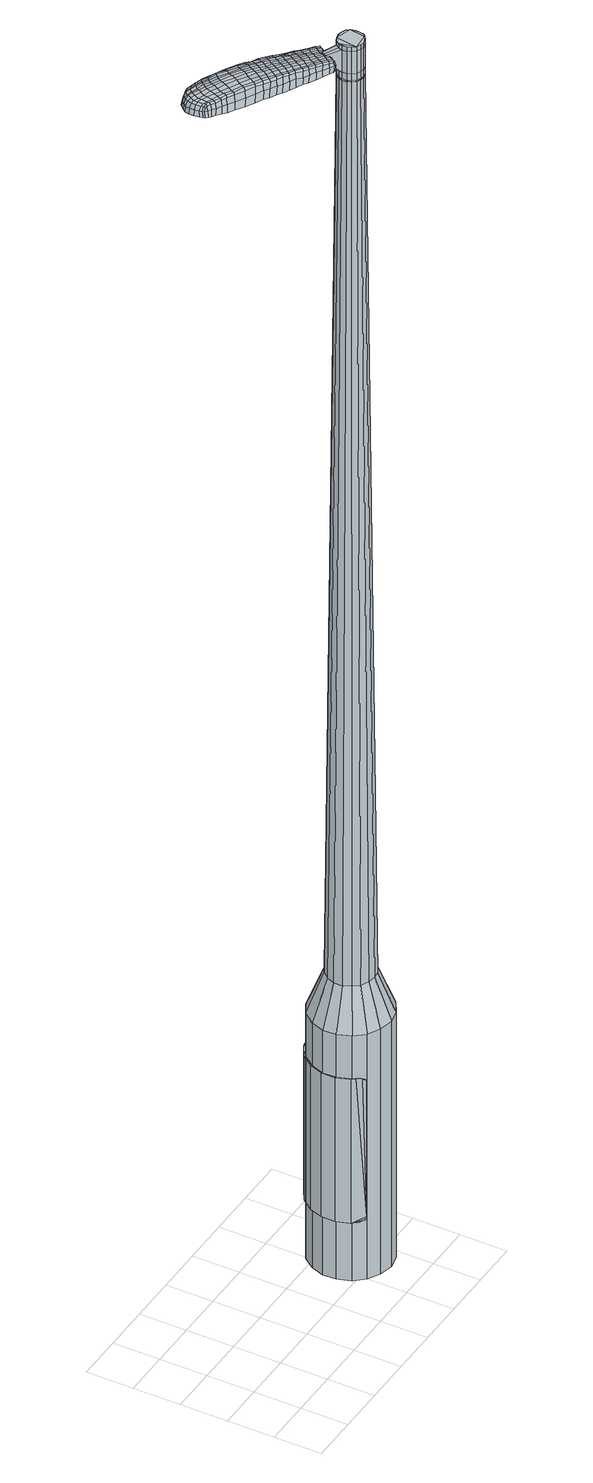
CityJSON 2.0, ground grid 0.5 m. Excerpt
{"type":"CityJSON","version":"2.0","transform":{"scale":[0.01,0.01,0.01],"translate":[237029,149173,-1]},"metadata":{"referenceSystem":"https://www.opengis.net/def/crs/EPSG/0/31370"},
"CityObjects":{
"object1":{"type":"GenericCityObject","attributes":{"cluster":249,"mean_distance_to_centroid":0.138,"new_centroid_x":237031.29,"new_centroid_y":149173.75,"mean_distance_to_camera":8.84,"H1":11.5,"H2":11.1,"Z_final":110.34,"cluster2":-1,"proj_x":237033.54,"proj_y":149169.71,"id_line":38694,"bearing_l":60.96,"distance":4.62,"orientation":"left","G_obj":150.96},"geometry":[{"type":"MultiSurface","lod":"2","boundaries":[[[0,1,2,3]],[[1,4,5,2]],[[4,6,7,5]],[[6,8,9,7]],[[8,10,11,9]],[[10,12,13,11]],[[12,14,15,13]],[[14,16,17,15]],[[16,18,19,17]],[[18,20,21,19]],[[20,22,23,21]],[[22,24,25,23]],[[24,26,27,25]],[[26,28,29,27]],[[28,30,31,29]],[[30,32,33,31]],[[32,34,35,33]],[[34,0,3,35]],[[36,37,38,39]],[[38,40,41,42]],[[41,43,42]],[[42,44,45,46]],[[45,47,46]],[[46,48,49,50]],[[49,51,50]],[[42,46,50,38]],[[50,52,39,38]],[[53,36,39]],[[2,5,7,35]],[[7,9,11,15]],[[11,13,15]],[[15,17,19,23]],[[19,21,23]],[[23,25,27,31]],[[27,29,31]],[[15,23,31,7]],[[31,33,35,7]],[[3,2,35]],[[1,0,54,55]],[[0,34,56,54]],[[34,32,57,56]],[[32,30,58,57]],[[30,28,59,58]],[[28,26,60,59]],[[26,24,61,60]],[[24,22,62,61]],[[22,20,63,62]],[[20,18,64,63]],[[18,16,65,64]],[[16,14,66,65]],[[14,12,67,66]],[[12,10,68,67]],[[10,8,69,68]],[[8,6,70,69]],[[6,4,71,70]],[[4,1,55,71]],[[55,54,72,73]],[[54,56,74,72]],[[56,57,75,74]],[[57,58,76,75]],[[58,59,77,76]],[[59,60,78,77]],[[60,61,79,78]],[[61,62,80,79]],[[62,63,81,80]],[[63,64,82,81]],[[64,65,83,82]],[[65,66,84,83]],[[66,67,85,84]],[[67,68,86,85]],[[68,69,87,86]],[[69,70,88,87]],[[70,71,89,88]],[[71,55,73,89]],[[90,91,92,93]],[[74,94,91,90]],[[95,96,94,74]],[[76,97,96,95]],[[98,99,97,76]],[[100,101,99,98]],[[102,103,101,100]],[[104,105,103,102]],[[81,106,105,104]],[[107,108,106,81]],[[83,109,108,107]],[[84,110,109,83]],[[111,112,110,84]],[[113,114,112,111]],[[115,116,114,113]],[[88,117,116,115]],[[118,119,117,88]],[[93,92,119,118]],[[120,121,122,123]],[[124,120,123,125]],[[126,124,125,127]],[[128,126,127,129]],[[130,128,129,131]],[[132,130,131,133]],[[134,132,133,135]],[[136,134,135,137]],[[138,136,137,139]],[[140,138,139,141]],[[142,140,141,143]],[[144,142,143,145]],[[146,144,145,147]],[[148,146,147,149]],[[150,148,149,151]],[[152,150,151,153]],[[73,72,90,93]],[[72,74,90]],[[75,95,74]],[[75,76,95]],[[77,98,76]],[[77,78,100,98]],[[78,79,102,100]],[[79,80,104,102]],[[80,81,104]],[[82,107,81]],[[82,83,107]],[[85,111,84]],[[85,86,113,111]],[[86,87,115,113]],[[87,88,115]],[[89,118,88]],[[89,73,93,118]],[[154,155,92,91]],[[155,156,119,92]],[[156,117,119]],[[157,116,117]],[[157,158,114,116]],[[158,159,112,114]],[[159,110,112]],[[160,108,109]],[[160,106,108]],[[161,105,106]],[[161,162,103,105]],[[162,163,101,103]],[[163,164,99,101]],[[164,97,99]],[[165,96,97]],[[165,94,96]],[[154,91,94]],[[39,52,152,166]],[[155,154,167,153]],[[53,39,166,121]],[[154,94,122,167]],[[36,53,121,120]],[[94,165,123,122]],[[37,36,120,124]],[[165,97,125,123]],[[38,37,124,126]],[[97,164,127,125]],[[40,38,126,128]],[[164,163,129,127]],[[41,40,128,130]],[[163,162,131,129]],[[43,41,130,132]],[[162,161,133,131]],[[42,43,132,134]],[[161,106,135,133]],[[44,42,134,136]],[[106,160,137,135]],[[45,44,136,138]],[[160,109,139,137]],[[47,45,138,140]],[[109,110,141,139]],[[46,47,140,142]],[[110,159,143,141]],[[48,46,142,144]],[[159,158,145,143]],[[49,48,144,146]],[[158,157,147,145]],[[51,49,146,148]],[[157,117,149,147]],[[50,51,148,150]],[[117,156,151,149]],[[52,50,150,152]],[[156,155,153,151]],[[152,153,168,169]],[[153,167,170,168]],[[167,122,171,170]],[[122,121,172,171]],[[121,166,173,172]],[[166,152,169,173]],[[174,175,176,177]],[[178,174,177,179]],[[174,178,180,181]],[[175,174,181,182]],[[183,184,185,186]],[[187,183,186,188]],[[183,187,189,190]],[[184,183,190,191]],[[192,193,194,195]],[[196,192,195,197]],[[192,196,198,199]],[[193,192,199,200]],[[201,202,203,204]],[[205,201,204,206]],[[201,205,207,208]],[[202,201,208,209]],[[210,211,212,213]],[[214,210,213,215]],[[210,214,216,217]],[[211,210,217,218]],[[219,220,221,222]],[[223,219,222,224]],[[219,223,225,226]],[[220,219,226,227]],[[228,229,230,231]],[[220,228,231,221]],[[228,220,227,232]],[[229,228,232,233]],[[234,235,236,237]],[[229,234,237,230]],[[234,229,233,238]],[[235,234,238,239]],[[240,178,179,241]],[[235,240,241,236]],[[240,235,239,242]],[[178,240,242,180]],[[243,244,245,246]],[[247,243,246,248]],[[243,247,249,250]],[[244,243,250,251]],[[252,253,254,255]],[[244,252,255,245]],[[252,244,251,256]],[[253,252,256,257]],[[258,259,260,261]],[[253,258,261,254]],[[258,253,257,262]],[[259,258,262,263]],[[264,265,266,267]],[[259,264,267,260]],[[264,259,263,268]],[[265,264,268,269]],[[270,175,182,271]],[[265,270,271,266]],[[270,265,269,272]],[[175,270,272,176]],[[273,274,275,276]],[[277,273,276,278]],[[273,277,279,280]],[[274,273,280,281]],[[282,283,284,285]],[[274,282,285,275]],[[282,274,281,286]],[[283,282,286,287]],[[288,289,290,291]],[[283,288,291,284]],[[288,283,287,292]],[[289,288,292,293]],[[294,187,188,295]],[[289,294,295,290]],[[294,289,293,296]],[[187,294,296,189]],[[297,298,299,300]],[[301,297,300,302]],[[297,301,303,304]],[[298,297,304,305]],[[306,307,308,309]],[[298,306,309,299]],[[306,298,305,310]],[[307,306,310,311]],[[312,313,314,315]],[[307,312,315,308]],[[312,307,311,316]],[[313,312,316,317]],[[318,319,320,321]],[[313,318,321,314]],[[318,313,317,322]],[[319,318,322,323]],[[324,184,191,325]],[[319,324,325,320]],[[324,319,323,326]],[[184,324,326,185]],[[327,213,212,328]],[[329,327,328,330]],[[327,329,331,332]],[[213,327,332,215]],[[333,329,330,334]],[[335,333,334,336]],[[333,335,337,338]],[[329,333,338,331]],[[339,335,336,340]],[[341,339,340,342]],[[339,341,343,344]],[[335,339,344,337]],[[345,341,342,346]],[[347,345,346,348]],[[345,347,349,350]],[[341,345,350,343]],[[351,347,348,352]],[[202,351,352,203]],[[351,202,209,353]],[[347,351,353,349]],[[354,355,200,199]],[[356,354,199,198]],[[354,356,357,358]],[[355,354,358,359]],[[360,361,359,358]],[[362,360,358,357]],[[360,362,363,364]],[[361,360,364,365]],[[366,367,365,364]],[[368,366,364,363]],[[366,368,369,370]],[[367,366,370,371]],[[372,373,371,370]],[[374,372,370,369]],[[372,374,207,205]],[[373,372,205,206]],[[375,376,377,378]],[[277,375,378,279]],[[375,277,278,379]],[[376,375,379,380]],[[381,196,197,382]],[[376,381,382,377]],[[381,376,380,383]],[[196,381,383,198]],[[384,385,386,387]],[[223,384,387,225]],[[384,223,224,388]],[[385,384,388,389]],[[390,391,392,393]],[[385,390,393,386]],[[390,385,389,394]],[[391,390,394,395]],[[396,193,200,397]],[[391,396,397,392]],[[396,391,395,398]],[[193,396,398,194]],[[399,400,401,402]],[[181,399,402,182]],[[399,181,180,403]],[[400,399,403,404]],[[405,406,407,408]],[[400,405,408,401]],[[405,400,404,409]],[[406,405,409,410]],[[411,204,203,412]],[[406,411,412,407]],[[411,406,410,413]],[[204,411,413,206]],[[414,415,416,417]],[[186,414,417,188]],[[414,186,185,418]],[[415,414,418,419]],[[420,208,207,421]],[[415,420,421,416]],[[420,415,419,422]],[[208,420,422,209]],[[423,424,425,426]],[[301,423,426,303]],[[423,301,302,427]],[[424,423,427,428]],[[429,214,215,430]],[[424,429,430,425]],[[429,424,428,431]],[[214,429,431,216]],[[432,433,434,435]],[[247,432,435,249]],[[432,247,248,436]],[[433,432,436,437]],[[438,439,440,441]],[[433,438,441,434]],[[438,433,437,442]],[[439,438,442,443]],[[444,211,218,445]],[[439,444,445,440]],[[444,439,443,446]],[[211,444,446,212]],[[447,448,437,436]],[[246,447,436,248]],[[447,246,245,449]],[[448,447,449,450]],[[451,452,443,442]],[[448,451,442,437]],[[451,448,450,453]],[[452,451,453,454]],[[455,328,212,446]],[[452,455,446,443]],[[455,452,454,456]],[[328,455,456,330]],[[457,458,459,460]],[[304,457,460,305]],[[457,304,303,426]],[[458,457,426,425]],[[461,332,331,462]],[[458,461,462,459]],[[461,458,425,430]],[[332,461,430,215]],[[463,464,450,449]],[[255,463,449,245]],[[463,255,254,465]],[[464,463,465,466]],[[467,468,454,453]],[[464,467,453,450]],[[467,464,466,469]],[[468,467,469,470]],[[471,334,330,456]],[[468,471,456,454]],[[471,468,470,472]],[[334,471,472,336]],[[473,474,475,476]],[[310,473,476,311]],[[473,310,305,460]],[[474,473,460,459]],[[477,338,337,478]],[[474,477,478,475]],[[477,474,459,462]],[[338,477,462,331]],[[479,480,466,465]],[[261,479,465,254]],[[479,261,260,481]],[[480,479,481,482]],[[483,484,470,469]],[[480,483,469,466]],[[483,480,482,485]],[[484,483,485,486]],[[487,340,336,472]],[[484,487,472,470]],[[487,484,486,488]],[[340,487,488,342]],[[489,490,491,492]],[[316,489,492,317]],[[489,316,311,476]],[[490,489,476,475]],[[493,344,343,494]],[[490,493,494,491]],[[493,490,475,478]],[[344,493,478,337]],[[495,496,482,481]],[[267,495,481,260]],[[495,267,266,497]],[[496,495,497,498]],[[499,500,486,485]],[[496,499,485,482]],[[499,496,498,501]],[[500,499,501,502]],[[503,346,342,488]],[[500,503,488,486]],[[503,500,502,504]],[[346,503,504,348]],[[505,506,507,508]],[[322,505,508,323]],[[505,322,317,492]],[[506,505,492,491]],[[509,350,349,510]],[[506,509,510,507]],[[509,506,491,494]],[[350,509,494,343]],[[511,512,498,497]],[[271,511,497,266]],[[511,271,182,402]],[[512,511,402,401]],[[513,514,502,501]],[[512,513,501,498]],[[513,512,401,408]],[[514,513,408,407]],[[515,352,348,504]],[[514,515,504,502]],[[515,514,407,412]],[[352,515,412,203]],[[516,517,419,418]],[[326,516,418,185]],[[516,326,323,508]],[[517,516,508,507]],[[518,353,209,422]],[[517,518,422,419]],[[518,517,507,510]],[[353,518,510,349]],[[519,520,380,379]],[[276,519,379,278]],[[519,276,275,521]],[[520,519,521,522]],[[523,356,198,383]],[[520,523,383,380]],[[523,520,522,524]],[[356,523,524,357]],[[525,526,527,528]],[[226,525,528,227]],[[525,226,225,387]],[[526,525,387,386]],[[529,530,531,532]],[[526,529,532,527]],[[529,526,386,393]],[[530,529,393,392]],[[533,355,359,534]],[[530,533,534,531]],[[533,530,392,397]],[[355,533,397,200]],[[535,536,522,521]],[[285,535,521,275]],[[535,285,284,537]],[[536,535,537,538]],[[539,362,357,524]],[[536,539,524,522]],[[539,536,538,540]],[[362,539,540,363]],[[541,542,543,544]],[[232,541,544,233]],[[541,232,227,528]],[[542,541,528,527]],[[545,546,547,548]],[[542,545,548,543]],[[545,542,527,532]],[[546,545,532,531]],[[549,361,365,550]],[[546,549,550,547]],[[549,546,531,534]],[[361,549,534,359]],[[551,552,538,537]],[[291,551,537,284]],[[551,291,290,553]],[[552,551,553,554]],[[555,368,363,540]],[[552,555,540,538]],[[555,552,554,556]],[[368,555,556,369]],[[557,558,559,560]],[[238,557,560,239]],[[557,238,233,544]],[[558,557,544,543]],[[561,562,563,564]],[[558,561,564,559]],[[561,558,543,548]],[[562,561,548,547]],[[565,367,371,566]],[[562,565,566,563]],[[565,562,547,550]],[[367,565,550,365]],[[567,568,554,553]],[[295,567,553,290]],[[567,295,188,417]],[[568,567,417,416]],[[569,374,369,556]],[[568,569,556,554]],[[569,568,416,421]],[[374,569,421,207]],[[570,571,404,403]],[[242,570,403,180]],[[570,242,239,560]],[[571,570,560,559]],[[572,573,410,409]],[[571,572,409,404]],[[572,571,559,564]],[[573,572,564,563]],[[574,373,206,413]],[[573,574,413,410]],[[574,573,563,566]],[[373,574,566,371]],[[575,576,577,578]],[[578,577,579,580]],[[581,579,577,582]],[[582,577,576,583]],[[584,585,586,587]],[[587,586,588,589]],[[590,588,586,591]],[[591,586,585,592]],[[593,594,595,596]],[[596,595,597,598]],[[599,597,595,600]],[[600,595,594,601]],[[602,603,604,605]],[[605,604,606,607]],[[608,606,604,609]],[[609,604,603,610]],[[611,612,613,614]],[[614,613,615,616]],[[617,615,613,618]],[[618,613,612,619]],[[620,621,622,623]],[[623,622,624,625]],[[626,624,622,627]],[[627,622,621,628]],[[629,630,631,632]],[[632,631,621,620]],[[628,621,631,633]],[[633,631,630,634]],[[635,636,637,638]],[[638,637,630,629]],[[634,630,637,639]],[[639,637,636,640]],[[580,579,641,642]],[[642,641,636,635]],[[640,636,641,643]],[[643,641,579,581]],[[644,645,646,647]],[[647,646,648,649]],[[650,648,646,651]],[[651,646,645,652]],[[653,654,655,656]],[[656,655,645,644]],[[652,645,655,657]],[[657,655,654,658]],[[659,660,661,662]],[[662,661,654,653]],[[658,654,661,663]],[[663,661,660,664]],[[665,666,667,668]],[[668,667,660,659]],[[664,660,667,669]],[[669,667,666,670]],[[583,576,671,672]],[[672,671,666,665]],[[670,666,671,673]],[[673,671,576,575]],[[674,675,676,677]],[[677,676,678,679]],[[680,678,676,681]],[[681,676,675,682]],[[683,684,685,686]],[[686,685,675,674]],[[682,675,685,687]],[[687,685,684,688]],[[689,690,691,692]],[[692,691,684,683]],[[688,684,691,693]],[[693,691,690,694]],[[589,588,695,696]],[[696,695,690,689]],[[694,690,695,697]],[[697,695,588,590]],[[698,699,700,701]],[[701,700,702,703]],[[704,702,700,705]],[[705,700,699,706]],[[707,708,709,710]],[[710,709,699,698]],[[706,699,709,711]],[[711,709,708,712]],[[713,714,715,716]],[[716,715,708,707]],[[712,708,715,717]],[[717,715,714,718]],[[719,720,721,722]],[[722,721,714,713]],[[718,714,721,723]],[[723,721,720,724]],[[592,585,725,726]],[[726,725,720,719]],[[724,720,725,727]],[[727,725,585,584]],[[611,614,728,729]],[[729,728,730,731]],[[732,730,728,733]],[[733,728,614,616]],[[731,730,734,735]],[[735,734,736,737]],[[738,736,734,739]],[[739,734,730,732]],[[737,736,740,741]],[[741,740,742,743]],[[744,742,740,745]],[[745,740,736,738]],[[743,742,746,747]],[[747,746,748,749]],[[750,748,746,751]],[[751,746,742,744]],[[749,748,752,753]],[[753,752,603,602]],[[610,603,752,754]],[[754,752,748,750]],[[601,755,756,600]],[[600,756,757,599]],[[758,757,756,759]],[[759,756,755,760]],[[760,761,762,759]],[[759,762,763,758]],[[764,763,762,765]],[[765,762,761,766]],[[766,767,768,765]],[[765,768,769,764]],[[770,769,768,771]],[[771,768,767,772]],[[772,773,774,771]],[[771,774,775,770]],[[608,775,774,606]],[[606,774,773,607]],[[776,777,778,779]],[[779,778,678,680]],[[679,678,778,780]],[[780,778,777,781]],[[598,597,782,783]],[[783,782,777,776]],[[781,777,782,784]],[[784,782,597,599]],[[785,786,787,788]],[[788,787,624,626]],[[625,624,787,789]],[[789,787,786,790]],[[791,792,793,794]],[[794,793,786,785]],[[790,786,793,795]],[[795,793,792,796]],[[601,594,797,798]],[[798,797,792,791]],[[796,792,797,799]],[[799,797,594,593]],[[800,801,802,803]],[[803,802,582,583]],[[581,582,802,804]],[[804,802,801,805]],[[806,807,808,809]],[[809,808,801,800]],[[805,801,808,810]],[[810,808,807,811]],[[602,605,812,813]],[[813,812,807,806]],[[811,807,812,814]],[[814,812,605,607]],[[815,816,817,818]],[[818,817,587,589]],[[584,587,817,819]],[[819,817,816,820]],[[608,609,821,822]],[[822,821,816,815]],[[820,816,821,823]],[[823,821,609,610]],[[824,825,702,826]],[[826,702,704]],[[703,702,825,827]],[[616,615,828,829]],[[829,828,825,824]],[[827,825,828,830]],[[830,828,615,617]],[[831,832,833,834]],[[834,833,648,650]],[[649,648,833,835]],[[835,833,832,836]],[[837,838,839,840]],[[840,839,832,831]],[[836,832,839,841]],[[841,839,838,842]],[[619,612,843,844]],[[844,843,838,837]],[[842,838,843,845]],[[845,843,612,611]],[[836,846,847,835]],[[835,847,647,649]],[[644,647,847,848]],[[848,847,846,849]],[[842,850,851,841]],[[841,851,846,836]],[[849,846,851,852]],[[852,851,850,853]],[[611,729,854,845]],[[845,854,850,842]],[[853,850,854,855]],[[855,854,729,731]],[[856,857,858,859]],[[859,858,705,706]],[[704,705,858,826]],[[826,858,857,824]],[[732,733,860,861]],[[861,860,857,856]],[[824,857,860,829]],[[829,860,733,616]],[[849,862,863,848]],[[848,863,656,644]],[[653,656,863,864]],[[864,863,862,865]],[[853,866,867,852]],[[852,867,862,849]],[[865,862,867,868]],[[868,867,866,869]],[[731,735,870,855]],[[855,870,866,853]],[[869,866,870,871]],[[871,870,735,737]],[[872,873,874,875]],[[875,874,711,712]],[[706,711,874,859]],[[859,874,873,856]],[[738,739,876,877]],[[877,876,873,872]],[[856,873,876,861]],[[861,876,739,732]],[[865,878,864]],[[864,878,662,653]],[[659,662,878,879]],[[879,878,880]],[[869,881,882,868]],[[868,882,878,865]],[[880,878,882,883]],[[883,882,881,884]],[[737,741,885,871]],[[871,885,881,869]],[[884,881,885,886]],[[886,885,741,743]],[[887,888,889,890]],[[890,889,717,718]],[[712,717,889,875]],[[875,889,888,872]],[[744,745,891,892]],[[892,891,888,887]],[[872,888,891,877]],[[877,891,745,738]],[[880,893,894,879]],[[879,894,668,659]],[[665,668,894,895]],[[895,894,893,896]],[[884,897,898,883]],[[883,898,893,880]],[[896,893,898,899]],[[899,898,897,900]],[[743,747,901,886]],[[886,901,897,884]],[[900,897,901,902]],[[902,901,747,749]],[[903,904,905,906]],[[906,905,723,724]],[[718,723,905,890]],[[890,905,904,887]],[[750,751,907,908]],[[908,907,904,903]],[[887,904,907,892]],[[892,907,751,744]],[[896,909,910,895]],[[895,910,672,665]],[[583,672,910,803]],[[803,910,909,800]],[[900,911,912,899]],[[899,912,909,896]],[[800,909,912,809]],[[809,912,911,806]],[[749,753,913,902]],[[902,913,911,900]],[[806,911,913,813]],[[813,913,753,602]],[[820,914,915,819]],[[819,915,727,584]],[[724,727,915,906]],[[906,915,914,903]],[[610,754,916,823]],[[823,916,914,820]],[[903,914,916,908]],[[908,916,754,750]],[[781,917,918,780]],[[780,918,677,679]],[[674,677,918,919]],[[919,918,917,920]],[[599,757,921,784]],[[784,921,917,781]],[[920,917,921,922]],[[922,921,757,758]],[[923,924,925,926]],[[926,925,627,628]],[[626,627,925,788]],[[788,925,924,785]],[[927,928,929,930]],[[930,929,924,923]],[[785,924,929,794]],[[794,929,928,791]],[[760,755,931,932]],[[932,931,928,927]],[[791,928,931,798]],[[798,931,755,601]],[[920,933,934,919]],[[919,934,686,674]],[[683,686,934,935]],[[935,934,933,936]],[[758,763,937,922]],[[922,937,933,920]],[[936,933,937,938]],[[938,937,763,764]],[[939,940,941,942]],[[942,941,633,634]],[[628,633,941,926]],[[926,941,940,923]],[[943,944,945,946]],[[946,945,940,939]],[[923,940,945,930]],[[930,945,944,927]],[[766,761,947,948]],[[948,947,944,943]],[[927,944,947,932]],[[932,947,761,760]],[[936,949,950,935]],[[935,950,692,683]],[[689,692,950,951]],[[951,950,949,952]],[[764,769,953,938]],[[938,953,949,936]],[[952,949,953,954]],[[954,953,769,770]],[[955,956,957,958]],[[958,957,639,640]],[[634,639,957,942]],[[942,957,956,939]],[[959,960,961,962]],[[962,961,956,955]],[[939,956,961,946]],[[946,961,960,943]],[[772,767,963,964]],[[964,963,960,959]],[[943,960,963,948]],[[948,963,767,766]],[[952,965,966,951]],[[951,966,696,689]],[[589,696,966,818]],[[818,966,965,815]],[[770,775,967,954]],[[954,967,965,952]],[[815,965,967,822]],[[822,967,775,608]],[[805,968,969,804]],[[804,969,643,581]],[[640,643,969,958]],[[958,969,968,955]],[[811,970,971,810]],[[810,971,968,805]],[[955,968,971,962]],[[962,971,970,959]],[[607,773,972,814]],[[814,972,970,811]],[[959,970,972,964]],[[964,972,773,772]],[[575,578,177,176]],[[578,580,179,177]],[[590,591,190,189]],[[591,592,191,190]],[[593,596,195,194]],[[596,598,197,195]],[[617,618,217,216]],[[618,619,218,217]],[[620,623,222,221]],[[623,625,224,222]],[[629,632,231,230]],[[632,620,221,231]],[[635,638,237,236]],[[638,629,230,237]],[[580,642,241,179]],[[642,635,236,241]],[[650,651,250,249]],[[651,652,251,250]],[[652,657,256,251]],[[657,658,257,256]],[[658,663,262,257]],[[663,664,263,262]],[[664,669,268,263]],[[669,670,269,268]],[[670,673,272,269]],[[673,575,176,272]],[[680,681,280,279]],[[681,682,281,280]],[[682,687,286,281]],[[687,688,287,286]],[[688,693,292,287]],[[693,694,293,292]],[[694,697,296,293]],[[697,590,189,296]],[[698,701,300,299]],[[701,703,302,300]],[[707,710,309,308]],[[710,698,299,309]],[[713,716,315,314]],[[716,707,308,315]],[[719,722,321,320]],[[722,713,314,321]],[[592,726,325,191]],[[726,719,320,325]],[[776,779,378,377]],[[779,680,279,378]],[[598,783,382,197]],[[783,776,377,382]],[[625,789,388,224]],[[789,790,389,388]],[[790,795,394,389]],[[795,796,395,394]],[[796,799,398,395]],[[799,593,194,398]],[[703,427,302]],[[703,827,428,427]],[[827,830,431,428]],[[830,617,216,431]],[[831,834,435,434]],[[834,650,249,435]],[[837,840,441,440]],[[840,831,434,441]],[[619,844,445,218]],[[844,837,440,445]],[[973,974,975,976]],[[977,978,976,975]],[[979,980,981,982]],[[983,984,985,986]],[[974,987,988,975]],[[989,977,975,988]],[[990,979,982,991]],[[992,993,984,983]],[[987,994,995,988]],[[995,996,989,988]],[[997,990,991,998]],[[999,993,992,1000]],[[994,1001,1002,995]],[[1002,1003,996,995]],[[1004,997,998,1005]],[[1006,999,1000,1007]],[[1008,1009,1010,1011]],[[1012,1013,1009,1008]],[[1012,1014,1015,1013]],[[1014,1016,1017,1015]],[[1018,1019,1020,1021]],[[1022,1023,1019,1018]],[[1024,1025,1023,1022]],[[1026,1027,1025,1024]],[[1021,1010,1009,1018]],[[1018,1009,1013,1022]],[[1013,1015,1024,1022]],[[1015,1017,1026,1024]],[[982,981,978,977]],[[991,982,977,989]],[[996,998,991,989]],[[1003,1005,998,996]],[[983,986,980,979]],[[992,983,979,990]],[[1000,992,990,997]],[[1007,1000,997,1004]],[[984,1008,1011,985]],[[993,1012,1008,984]],[[1014,1012,993,999]],[[1016,1014,999,1006]],[[1028,1029,1030,1031]],[[1030,1032,1033,1034]],[[1030,1034,1035,1036]],[[1030,1036,1031]],[[1037,1028,1031,1038]],[[1039,1038,1031,1040]],[[1041,1040,1031]],[[1042,1030,1029,1043]],[[1044,1042,1043,1045]],[[1046,1044,1045,1047]],[[1048,1046,1047,1049]],[[1050,1048,1049,1051]],[[1051,1052,1053,1054]],[[1051,1054,1055,1056]],[[1051,1056,1057,1058]],[[1057,1059,1060,1061]],[[1057,1061,1062,1063]],[[1057,1063,1058]],[[1051,1058,1050]],[[1064,1065,1029,1028]],[[1066,1067,1032,1030]],[[1068,1069,1041,1031]],[[1065,1070,1043,1029]],[[1071,1066,1030,1042]],[[1070,1072,1045,1043]],[[1073,1071,1042,1044]],[[1072,1074,1047,1045]],[[1075,1073,1044,1046]],[[1074,1076,1049,1047]],[[1077,1075,1046,1048]],[[1076,1078,1051,1049]],[[1079,1077,1048,1050]],[[1078,1080,1052,1051]],[[1081,1082,1059,1057]],[[1083,1079,1050,1058]],[[1053,1052,1080,1084]],[[1054,1053,1084,1085]],[[1055,1054,1085,1086]],[[1056,1055,1086,1087]],[[1057,1056,1087,1081]],[[1088,1064,1028,1037]],[[1089,1088,1037,1038]],[[1090,1089,1038,1039]],[[1091,1090,1039,1040]],[[1069,1091,1040,1041]],[[1033,1032,1067,1092]],[[1060,1059,1082,1093]],[[1034,1033,1092,1094]],[[1035,1034,1094,1095]],[[1036,1035,1095,1096]],[[1031,1036,1096,1068]],[[1061,1060,1093,1097]],[[1062,1061,1097,1098]],[[1063,1062,1098,1099]],[[1058,1063,1099,1083]]]}]}
},
"vertices":[
[190,95,384],[199,107,384],[199,107,96],[190,95,96],[212,114,384],[212,114,96],[226,117,384],[226,117,96],[241,115,384],[241,115,96],[254,108,384],[254,108,96],[263,96,384],[263,96,96],[269,83,384],[269,83,96],[269,68,384],[269,68,96],[264,54,384],[264,54,96],[255,43,384],[255,43,96],[242,35,384],[242,35,96],[228,32,384],[228,32,96],[213,35,384],[213,35,96],[200,42,384],[200,42,96],[191,53,384],[191,53,96],[186,67,384],[186,67,96],[185,81,384],[185,81,96],[214,72,1524],[216,68,1524],[219,64,1524],[215,81,1524],[223,62,1524],[227,61,1524],[236,65,1524],[232,62,1524],[239,68,1524],[240,73,1524],[239,82,1524],[240,77,1524],[236,85,1524],[232,87,1524],[222,87,1524],[227,88,1524],[218,85,1524],[214,77,1524],[205,87,429],[211,94,429],[202,79,429],[202,70,429],[206,62,429],[211,55,429],[219,51,429],[228,50,429],[236,51,429],[244,56,429],[249,62,429],[252,71,429],[252,79,429],[249,88,429],[243,94,429],[235,99,429],[227,100,429],[218,98,429],[215,81,1483],[218,85,1483],[214,77,1483],[214,72,1483],[216,68,1483],[219,64,1483],[223,62,1483],[227,61,1483],[232,62,1483],[236,65,1483],[239,68,1483],[240,73,1483],[240,77,1483],[239,82,1483],[236,85,1483],[232,87,1483],[227,88,1483],[222,87,1483],[216,81,1483],[216,81,1485],[219,84,1485],[219,84,1483],[214,77,1485],[215,72,1483],[215,72,1485],[216,68,1485],[219,65,1483],[219,65,1485],[223,63,1483],[223,63,1485],[227,62,1483],[227,62,1485],[232,63,1483],[232,63,1485],[236,65,1485],[238,68,1483],[238,68,1485],[240,73,1485],[240,77,1485],[238,81,1483],[238,81,1485],[235,85,1483],[235,85,1485],[231,87,1483],[231,87,1485],[227,88,1485],[223,87,1483],[223,87,1485],[214,72,1519],[214,77,1519],[214,77,1493],[214,72,1493],[216,68,1519],[216,68,1493],[219,64,1519],[219,64,1493],[223,62,1519],[223,62,1493],[227,61,1519],[227,61,1493],[232,62,1519],[232,62,1493],[236,65,1519],[236,65,1493],[239,68,1519],[239,68,1493],[240,73,1519],[240,73,1493],[240,77,1519],[240,77,1493],[239,82,1519],[239,82,1493],[236,85,1519],[236,85,1493],[232,87,1519],[232,87,1493],[227,88,1519],[227,88,1493],[222,87,1519],[222,87,1493],[218,85,1519],[218,85,1493],[215,81,1485],[218,85,1485],[222,87,1485],[232,87,1485],[236,85,1485],[239,82,1485],[239,68,1485],[232,62,1485],[227,61,1485],[223,62,1485],[219,64,1485],[214,72,1485],[215,81,1519],[215,81,1493],[201,93,1513],[201,93,1518],[199,90,1513],[198,87,1513],[198,87,1518],[199,90,1518],[144,143,1519],[150,140,1518],[149,142,1509],[143,145,1510],[136,148,1519],[136,150,1510],[136,146,1526],[144,142,1525],[150,138,1525],[125,110,1519],[131,107,1518],[133,107,1525],[126,111,1525],[117,114,1519],[119,115,1526],[115,113,1510],[123,109,1510],[129,106,1509],[69,161,1519],[71,164,1519],[70,164,1513],[68,161,1513],[68,157,1519],[67,157,1513],[70,156,1524],[71,160,1524],[72,163,1524],[134,125,1530],[140,121,1529],[142,124,1529],[136,128,1530],[126,129,1531],[128,132,1531],[124,126,1530],[132,122,1530],[139,118,1529],[205,86,1512],[206,88,1512],[205,89,1517],[204,86,1517],[203,83,1512],[202,84,1517],[202,83,1506],[204,86,1506],[205,89,1506],[91,171,1519],[94,170,1519],[94,171,1512],[91,173,1512],[89,172,1518],[89,173,1512],[89,171,1522],[91,170,1523],[94,168,1524],[99,168,1519],[104,165,1519],[104,167,1512],[99,170,1512],[99,166,1524],[104,164,1525],[109,163,1519],[116,159,1519],[116,161,1511],[109,165,1511],[109,161,1526],[116,158,1526],[126,154,1519],[126,156,1510],[126,152,1526],[206,104,1513],[200,108,1513],[200,107,1518],[206,103,1517],[211,101,1512],[210,100,1516],[211,102,1506],[206,105,1507],[200,109,1507],[193,112,1514],[187,116,1515],[187,115,1520],[194,111,1519],[193,114,1507],[187,118,1507],[181,120,1515],[175,124,1516],[175,122,1522],[181,118,1521],[181,122,1508],[174,126,1508],[168,128,1517],[162,132,1517],[162,130,1524],[168,126,1523],[168,130,1508],[162,134,1509],[156,136,1518],[156,134,1524],[156,138,1509],[73,140,1519],[76,138,1519],[77,139,1524],[74,141,1523],[71,142,1518],[72,142,1522],[70,141,1512],[72,139,1512],[74,137,1512],[80,135,1519],[85,132,1519],[86,133,1525],[81,136,1524],[78,135,1512],[83,131,1512],[90,129,1519],[97,125,1519],[98,126,1526],[91,130,1526],[88,128,1511],[95,124,1511],[107,119,1519],[108,120,1526],[105,119,1510],[191,77,1513],[185,81,1513],[183,80,1507],[190,77,1507],[197,75,1512],[195,75,1506],[196,76,1516],[192,78,1517],[186,81,1518],[178,84,1514],[171,87,1515],[169,87,1507],[176,83,1507],[179,85,1519],[172,88,1520],[164,90,1515],[158,94,1516],[156,93,1508],[163,90,1508],[166,91,1521],[159,95,1522],[151,97,1517],[144,100,1517],[142,99,1509],[149,96,1508],[152,98,1523],[146,101,1524],[138,103,1518],[136,103,1509],[139,104,1524],[199,89,1519],[200,91,1519],[192,93,1520],[194,95,1520],[191,90,1520],[198,87,1519],[186,96,1522],[187,99,1522],[179,100,1523],[181,102,1523],[178,97,1523],[184,94,1521],[173,103,1524],[174,106,1524],[166,107,1525],[168,110,1525],[165,104,1525],[171,101,1524],[160,111,1526],[161,113,1526],[153,114,1527],[155,117,1527],[152,111,1527],[158,108,1526],[147,118,1528],[148,120,1528],[145,115,1528],[73,158,1527],[75,162,1527],[72,155,1526],[76,152,1527],[77,156,1528],[79,160,1528],[83,153,1529],[85,156,1529],[81,149,1528],[88,146,1530],[89,150,1530],[91,153,1530],[96,146,1531],[97,149,1531],[94,142,1530],[102,138,1531],[104,142,1531],[105,145,1531],[115,135,1531],[117,139,1531],[113,132,1531],[70,144,1518],[69,147,1519],[68,146,1513],[69,143,1513],[72,144,1523],[71,146,1523],[68,151,1519],[67,152,1513],[70,151,1524],[87,172,1518],[84,171,1518],[85,170,1523],[87,170,1523],[86,173,1513],[84,173,1513],[80,170,1519],[77,169,1519],[78,168,1524],[81,169,1523],[80,171,1513],[76,170,1513],[74,167,1519],[75,166,1524],[73,167,1513],[143,140,1528],[142,138,1528],[148,135,1528],[149,136,1527],[136,145,1528],[135,143,1529],[141,136,1529],[139,133,1530],[145,130,1529],[147,132,1528],[133,141,1529],[131,138,1530],[137,131,1530],[144,127,1529],[129,135,1531],[127,112,1528],[128,114,1529],[121,118,1529],[120,116,1528],[134,109,1527],[135,111,1528],[130,118,1529],[122,122,1530],[137,114,1528],[199,75,1512],[200,77,1512],[199,78,1517],[198,76,1517],[198,75,1506],[199,77,1506],[201,80,1512],[201,81,1517],[200,80,1506],[212,99,1512],[211,97,1512],[211,98,1506],[212,100,1506],[211,99,1517],[210,97,1517],[210,95,1512],[209,93,1512],[208,94,1506],[209,96,1506],[209,95,1517],[207,93,1517],[207,90,1512],[207,91,1506],[206,91,1517],[206,101,1519],[205,100,1519],[199,105,1520],[199,104,1520],[204,98,1519],[203,96,1519],[198,102,1520],[196,100,1520],[201,94,1519],[195,97,1520],[193,79,1519],[194,81,1519],[188,84,1520],[187,82,1520],[196,84,1519],[189,87,1520],[193,109,1521],[192,108,1521],[187,113,1522],[186,112,1522],[191,106,1521],[190,103,1521],[185,110,1522],[183,107,1523],[189,101,1522],[182,105,1523],[180,86,1521],[181,88,1521],[174,91,1522],[173,89,1522],[183,90,1521],[176,94,1522],[180,117,1523],[180,116,1523],[174,121,1524],[173,119,1524],[178,113,1523],[177,111,1524],[172,117,1525],[171,115,1525],[176,108,1524],[169,112,1525],[167,92,1523],[168,94,1523],[161,98,1524],[160,96,1524],[169,97,1524],[163,101,1525],[168,125,1525],[167,123,1525],[162,129,1526],[161,127,1526],[166,121,1526],[164,118,1526],[159,125,1527],[158,122,1527],[163,116,1526],[156,120,1527],[153,99,1525],[154,101,1525],[148,104,1526],[147,102,1526],[156,104,1526],[150,108,1527],[156,133,1527],[155,131,1527],[153,129,1527],[152,126,1528],[150,123,1528],[140,105,1527],[141,107,1527],[143,111,1528],[74,143,1525],[73,145,1525],[77,141,1526],[76,143,1526],[72,150,1526],[76,148,1527],[89,169,1525],[87,169,1525],[90,167,1526],[93,168,1525],[84,168,1525],[80,167,1526],[84,165,1527],[87,166,1526],[77,164,1526],[81,162,1527],[81,138,1526],[81,140,1527],[86,134,1527],[86,137,1528],[81,145,1528],[87,141,1529],[97,166,1526],[95,165,1527],[101,162,1528],[103,163,1527],[92,164,1527],[90,162,1528],[96,159,1529],[98,161,1528],[87,159,1528],[93,156,1530],[92,131,1528],[92,134,1529],[99,127,1528],[99,129,1529],[93,138,1529],[100,133,1530],[108,160,1528],[107,159,1528],[114,155,1529],[115,156,1528],[104,157,1529],[102,155,1530],[110,151,1530],[112,153,1530],[99,152,1530],[107,148,1531],[109,122,1529],[110,124,1529],[111,128,1530],[126,151,1528],[124,149,1529],[122,147,1530],[120,144,1530],[118,142,1531],[148,140,1509],[149,138,1518],[143,142,1518],[142,144,1509],[135,146,1519],[135,148,1510],[135,144,1525],[143,140,1525],[149,136,1525],[134,109,1525],[132,108,1518],[126,112,1518],[127,112,1525],[118,116,1519],[120,116,1525],[116,115,1510],[124,111,1509],[130,108,1509],[72,163,1513],[73,163,1519],[71,160,1519],[70,160,1513],[70,156,1519],[70,157,1513],[72,156,1524],[73,159,1524],[74,162,1524],[142,124,1528],[140,122,1528],[134,125,1529],[135,128,1529],[126,129,1529],[127,132,1529],[124,126,1529],[132,122,1529],[138,119,1528],[203,90,1516],[204,89,1512],[203,87,1512],[202,87,1516],[201,84,1512],[201,85,1516],[200,85,1506],[202,87,1506],[203,90,1506],[94,169,1512],[94,168,1519],[91,169,1518],[91,171,1512],[89,170,1518],[89,171,1512],[89,169,1522],[91,168,1523],[94,167,1523],[103,165,1512],[103,164,1519],[98,166,1519],[98,168,1512],[98,165,1524],[103,162,1525],[115,159,1511],[115,157,1519],[108,161,1519],[108,163,1511],[108,160,1525],[115,156,1526],[125,152,1519],[125,154,1510],[125,150,1526],[199,105,1518],[199,106,1513],[205,102,1513],[205,101,1517],[209,99,1512],[208,99,1515],[209,101,1506],[205,104,1506],[198,108,1507],[186,113,1520],[186,114,1514],[192,110,1514],[192,109,1519],[192,112,1507],[186,116,1507],[173,121,1522],[173,122,1516],[180,118,1515],[180,117,1521],[179,120,1508],[173,124,1508],[161,129,1523],[161,130,1517],[167,126,1516],[167,125,1522],[167,128,1508],[161,132,1508],[155,134,1517],[155,132,1524],[154,136,1509],[78,141,1523],[77,140,1519],[75,142,1518],[76,142,1523],[73,143,1518],[74,143,1522],[72,142,1512],[73,141,1512],[76,139,1512],[87,135,1525],[86,134,1519],[81,137,1519],[82,138,1524],[80,136,1512],[84,133,1512],[99,127,1526],[98,127,1519],[91,131,1519],[92,131,1525],[89,130,1511],[96,126,1511],[108,121,1519],[109,122,1526],[106,120,1510],[184,82,1507],[185,83,1513],[192,79,1513],[191,79,1506],[197,77,1512],[196,77,1506],[196,78,1515],[193,80,1517],[186,83,1518],[170,88,1507],[172,89,1514],[179,86,1514],[177,85,1507],[180,87,1519],[173,90,1520],[157,95,1508],[158,96,1516],[165,92,1515],[163,92,1508],[166,93,1521],[160,96,1522],[143,101,1508],[145,102,1517],[152,99,1516],[150,98,1508],[153,100,1522],[147,103,1523],[139,105,1517],[137,104,1509],[140,106,1524],[198,90,1518],[199,92,1518],[192,93,1519],[193,95,1519],[191,90,1519],[197,87,1518],[185,97,1520],[187,99,1520],[179,100,1521],[180,103,1521],[177,98,1521],[184,94,1520],[172,104,1523],[174,106,1523],[166,107,1524],[167,110,1524],[164,105,1524],[171,101,1523],[159,111,1525],[161,113,1525],[153,115,1526],[154,117,1526],[151,112,1526],[158,108,1525],[147,118,1527],[148,121,1527],[145,115,1527],[76,161,1526],[75,158,1526],[74,155,1525],[77,152,1526],[78,156,1526],[80,159,1526],[85,156,1528],[83,153,1528],[82,149,1527],[88,146,1528],[90,149,1529],[91,152,1529],[98,149,1530],[96,146,1530],[94,143,1529],[102,138,1530],[104,142,1530],[105,145,1530],[116,138,1530],[115,136,1530],[113,132,1530],[70,147,1513],[71,147,1518],[72,144,1518],[71,144,1512],[74,144,1523],[73,147,1523],[71,151,1519],[70,151,1513],[72,151,1523],[85,168,1523],[84,169,1518],[87,170,1518],[88,168,1523],[87,171,1512],[84,171,1512],[79,166,1523],[78,167,1519],[81,169,1519],[82,168,1523],[81,169,1513],[77,168,1513],[75,165,1519],[76,164,1524],[74,166,1513],[148,134,1527],[142,138,1527],[142,139,1527],[148,135,1526],[135,143,1527],[134,142,1528],[145,130,1528],[139,133,1528],[140,136,1528],[146,132,1527],[133,140,1528],[131,138,1529],[137,131,1529],[143,127,1528],[129,135,1529],[121,119,1528],[128,115,1527],[128,113,1527],[120,117,1527],[134,110,1526],[135,111,1527],[130,118,1528],[122,122,1528],[137,115,1527],[197,79,1516],[198,78,1512],[197,78,1516],[197,78,1506],[199,81,1512],[199,82,1516],[198,81,1506],[209,99,1506],[209,98,1512],[210,99,1512],[209,100,1506],[209,99,1516],[208,98,1516],[206,95,1506],[207,94,1512],[208,96,1512],[208,97,1506],[207,96,1516],[206,94,1516],[205,92,1512],[205,92,1506],[204,92,1516],[204,100,1518],[205,101,1518],[198,105,1519],[198,104,1519],[202,96,1518],[203,98,1518],[197,102,1519],[196,100,1519],[201,94,1518],[194,97,1519],[187,85,1519],[193,81,1518],[193,80,1518],[187,84,1519],[195,84,1518],[189,87,1519],[192,108,1520],[192,109,1520],[186,112,1521],[185,112,1521],[189,104,1520],[191,106,1520],[184,110,1521],[183,107,1521],[188,101,1520],[182,105,1521],[174,91,1521],[181,88,1520],[180,87,1520],[173,90,1521],[182,91,1520],[176,94,1521],[179,116,1522],[173,120,1523],[173,119,1523],[176,111,1522],[178,113,1522],[171,117,1523],[170,115,1524],[175,109,1523],[169,112,1524],[161,98,1523],[167,95,1522],[167,94,1522],[160,97,1523],[169,98,1522],[162,101,1523],[166,123,1524],[167,124,1524],[161,128,1525],[160,127,1525],[164,118,1525],[165,121,1524],[159,125,1525],[157,122,1526],[162,116,1525],[156,120,1526],[148,105,1525],[154,101,1524],[154,100,1524],[147,104,1525],[156,105,1524],[149,108,1525],[154,131,1526],[155,132,1526],[151,126,1527],[153,128,1526],[150,123,1527],[141,108,1526],[141,107,1526],[143,111,1526],[74,146,1524],[75,143,1524],[78,142,1525],[77,144,1525],[74,150,1525],[77,148,1525],[90,166,1525],[87,167,1524],[89,168,1524],[92,166,1525],[84,164,1526],[81,165,1525],[84,167,1524],[87,165,1525],[78,163,1525],[82,162,1526],[82,141,1526],[82,139,1526],[87,135,1526],[87,137,1527],[82,145,1526],[87,141,1527],[101,161,1527],[95,164,1526],[97,164,1526],[102,162,1526],[96,158,1528],[90,161,1527],[93,163,1526],[98,160,1527],[87,159,1527],[93,155,1528],[92,134,1527],[92,132,1527],[99,128,1527],[100,130,1528],[93,138,1528],[101,134,1529],[114,154,1528],[106,158,1527],[108,159,1527],[115,155,1527],[109,150,1529],[102,154,1529],[104,157,1528],[112,152,1528],[100,152,1529],[107,148,1530],[110,124,1528],[110,123,1528],[111,128,1529],[124,148,1528],[125,149,1528],[120,144,1529],[122,146,1529],[118,141,1530],[209,100,1508],[206,95,1508],[178,111,1509],[182,118,1509],[160,122,1510],[164,130,1510],[125,142,1512],[130,150,1512],[146,142,1511],[141,133,1511],[110,151,1513],[98,157,1514],[102,165,1514],[114,159,1513],[203,89,1508],[174,104,1509],[155,115,1510],[121,134,1512],[137,125,1511],[105,143,1513],[93,149,1514],[199,83,1508],[170,98,1509],[151,107,1510],[116,126,1512],[132,117,1511],[89,142,1514],[101,135,1513],[196,77,1508],[167,91,1509],[147,100,1510],[112,118,1512],[128,109,1511],[85,134,1514],[96,127,1513],[86,163,1514],[81,164,1514],[84,171,1514],[90,171,1514],[82,156,1514],[77,158,1514],[78,149,1514],[74,152,1514],[73,141,1514],[71,146,1514],[75,164,1515],[71,163,1515],[72,164,1515],[78,168,1515],[73,161,1515],[71,162,1515],[71,157,1515],[70,161,1515],[69,153,1515],[70,160,1515],[192,50,334],[189,53,334],[189,53,165],[198,42,171],[192,50,165],[194,47,165],[196,45,166],[197,43,167],[198,42,169],[194,47,334],[196,45,333],[197,43,332],[198,42,331],[198,42,328],[184,67,165],[184,67,334],[184,82,165],[184,82,334],[189,96,165],[189,96,334],[198,108,165],[198,108,334],[211,116,165],[211,116,334],[215,117,334],[219,117,334],[222,118,333],[224,118,332],[225,119,331],[225,119,328],[215,117,165],[225,119,171],[225,119,169],[224,118,167],[222,118,166],[219,117,165],[194,52,334],[191,55,334],[191,55,165],[194,52,165],[201,44,171],[201,44,328],[187,68,334],[187,68,165],[187,81,334],[187,81,165],[192,95,334],[192,95,165],[200,106,334],[200,106,165],[212,113,334],[212,113,165],[216,114,334],[226,116,328],[226,116,171],[216,114,165],[219,114,334],[222,115,333],[224,116,332],[225,116,331],[196,49,334],[198,47,333],[200,45,332],[200,44,331],[196,49,165],[225,116,169],[198,47,166],[200,45,167],[200,44,169],[224,116,167],[222,115,166],[219,114,165]
]}
